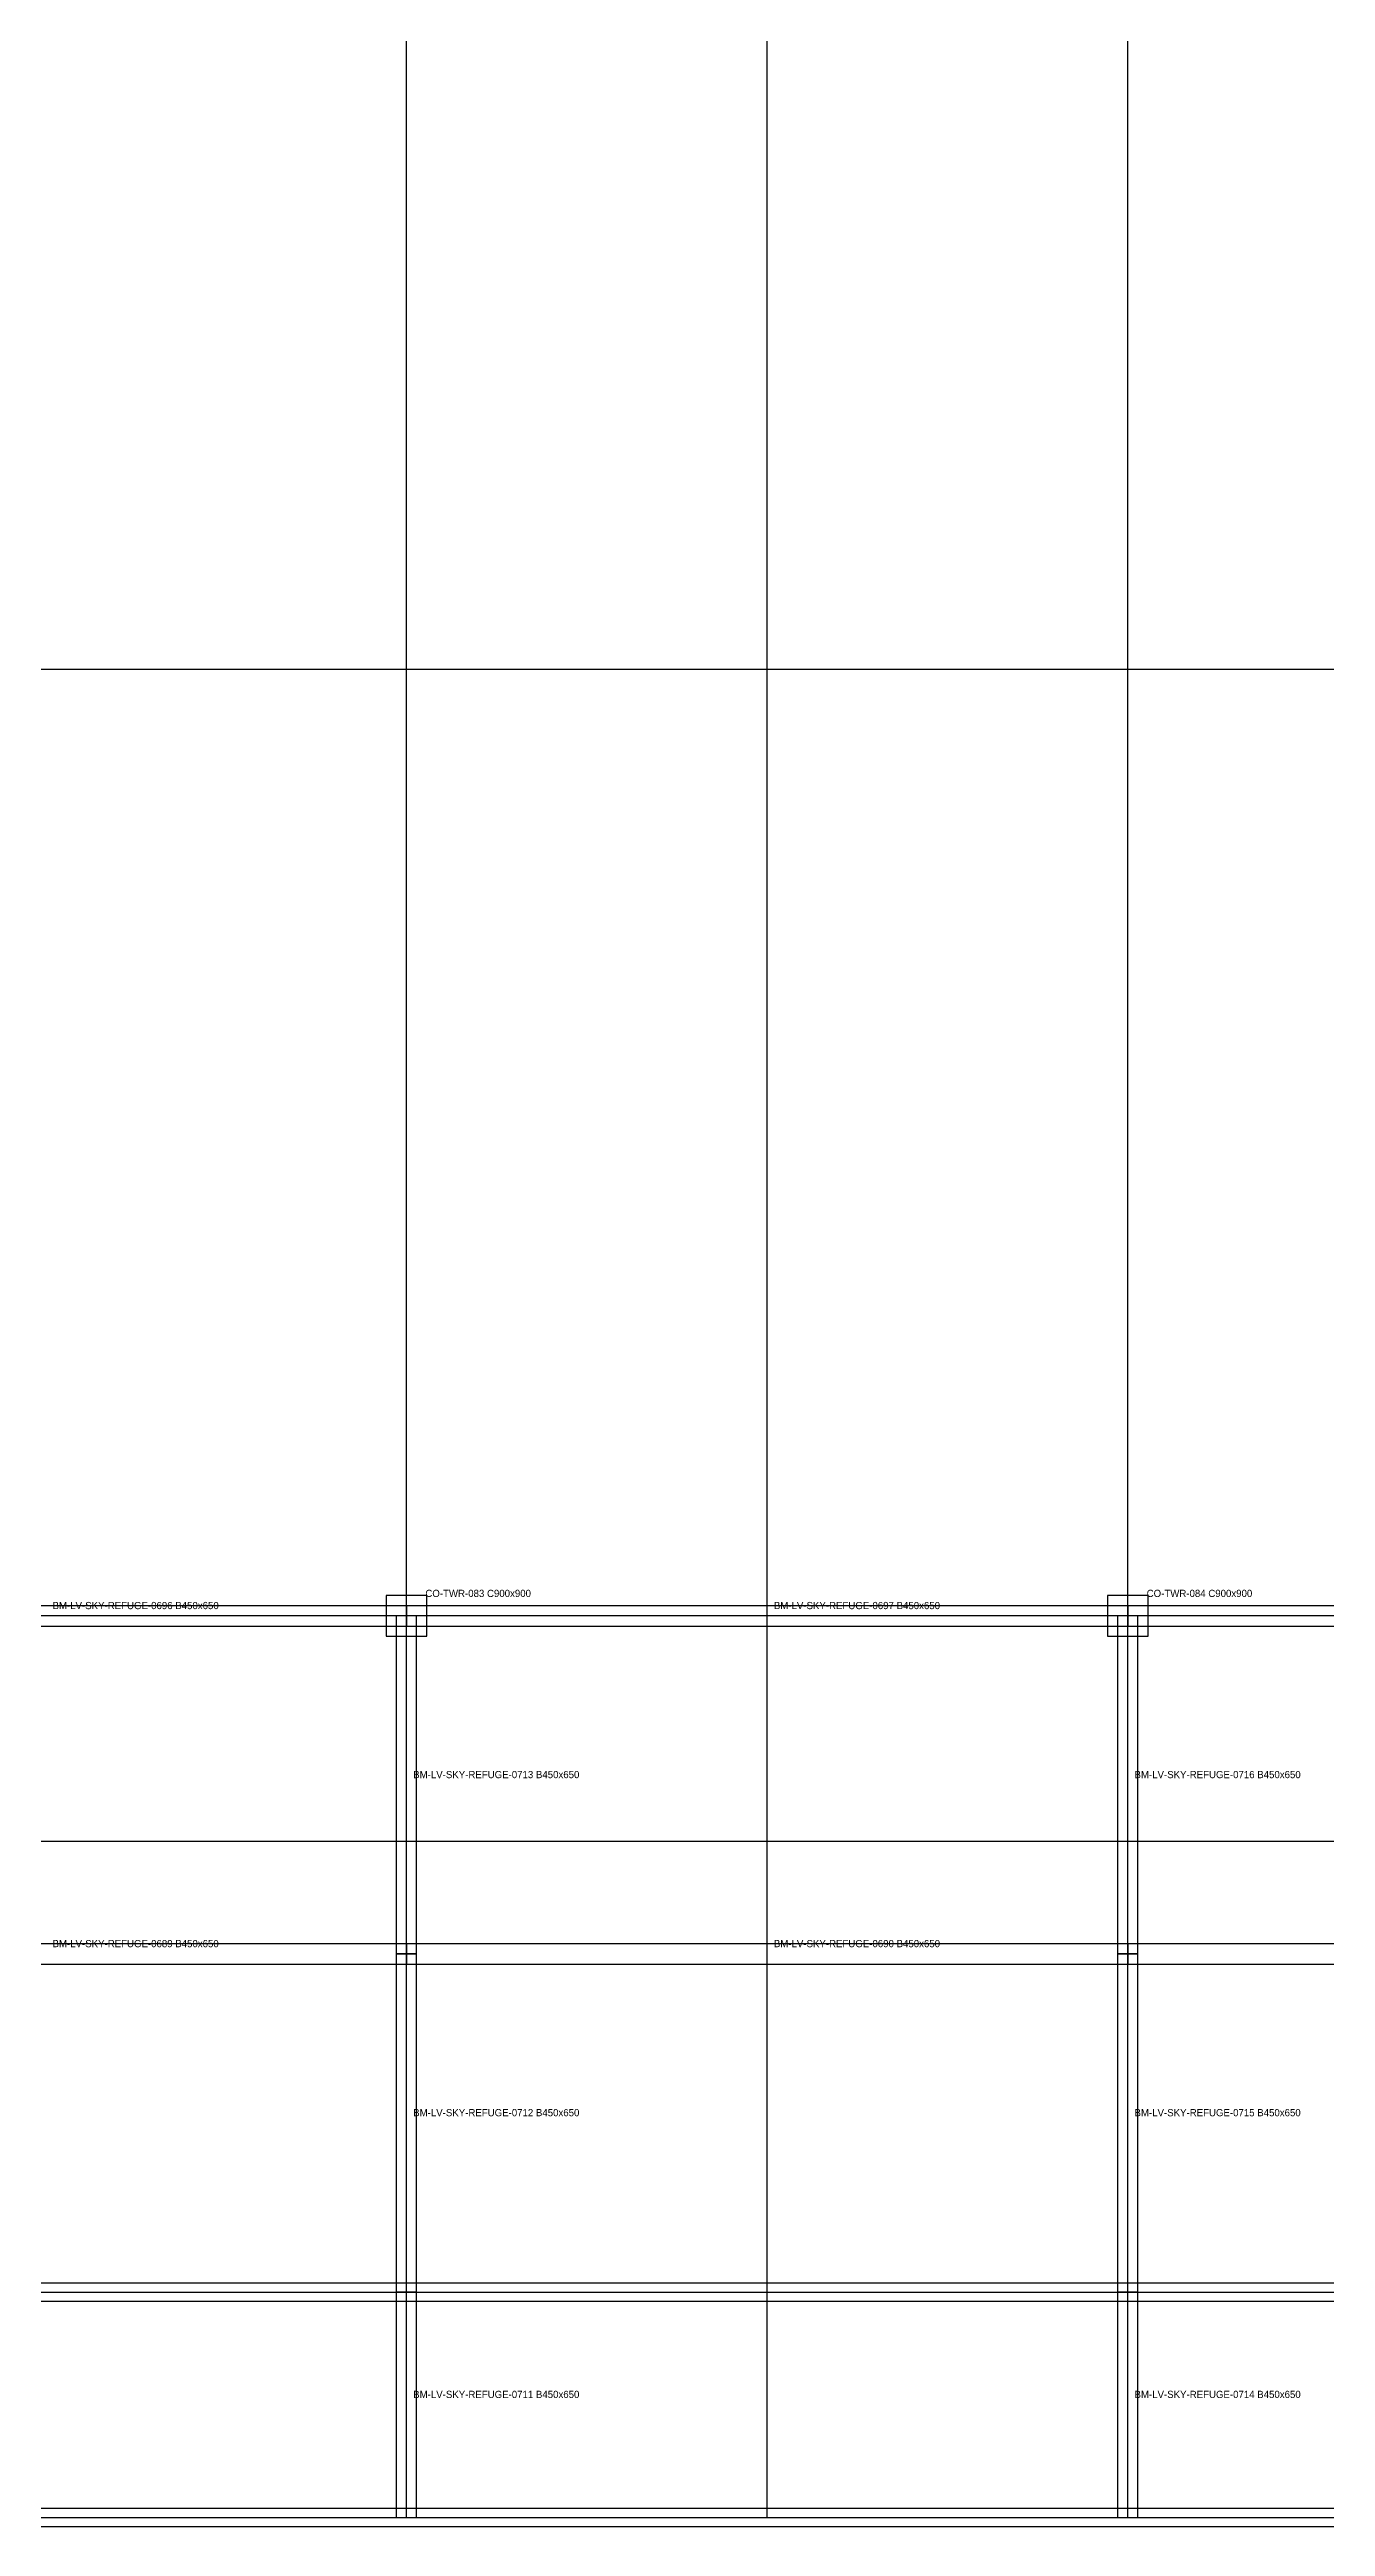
# Model space of a CAD drawing. Header units: millimetres. Extents: x -450 to 227101, y -254450 to 109948.
# Drawn here: x 171084 to 199385, y -254200 to -199251 of the extents above; entities that cross this region are included whole.
import ezdxf

# ---------------------------------------------------------------- set-up
doc = ezdxf.new("R2010")
doc.units = ezdxf.units.MM
for name, color, linetype in [('LV-SKY-REFUGE_BEAM', 5, 'Continuous'), ('LV-SKY-REFUGE_COLUMN', 1, 'Continuous'), ('LV-SKY-REFUGE_GRID', 8, 'Continuous'), ('LV-SKY-REFUGE_SLAB', 7, 'Continuous'), ('LV-SKY-REFUGE_WALL', 3, 'Continuous'), ('TEXT', 7, 'Continuous')]:
    doc.layers.add(name, color=color, linetype=linetype)

msp = doc.modelspace()

# ---------------------------------------------------------------- linework, layer by layer
at = {"layer": 'LV-SKY-REFUGE_BEAM'}
for points in [[(163000, -233775), (163000, -234225), (179000, -234225), (179000, -233775), (163000, -233775)], [(178775, -241500), (179225, -241500), (179225, -234000), (178775, -234000), (178775, -241500)], [(179000, -233775), (179000, -234225), (195000, -234225), (195000, -233775), (179000, -233775)], [(194775, -241500), (195225, -241500), (195225, -234000), (194775, -234000), (194775, -241500)], [(195000, -233775), (195000, -234225), (211000, -234225), (211000, -233775), (195000, -233775)], [(163000, -241275), (163000, -241725), (179000, -241725), (179000, -241275), (163000, -241275)], [(178775, -249000), (179225, -249000), (179225, -241500), (178775, -241500), (178775, -249000)], [(179000, -241275), (179000, -241725), (195000, -241725), (195000, -241275), (179000, -241275)], [(194775, -249000), (195225, -249000), (195225, -241500), (194775, -241500), (194775, -249000)], [(195000, -241275), (195000, -241725), (211000, -241725), (211000, -241275), (195000, -241275)], [(178775, -254000), (179225, -254000), (179225, -249000), (178775, -249000), (178775, -254000)], [(194775, -254000), (195225, -254000), (195225, -249000), (194775, -249000), (194775, -254000)]]:
    msp.add_lwpolyline(points, close=True, dxfattribs=at)
at = {"layer": 'LV-SKY-REFUGE_COLUMN'}
for points in [[(178550, -234450), (179450, -234450), (179450, -233550), (178550, -233550), (178550, -234450)], [(194550, -234450), (195450, -234450), (195450, -233550), (194550, -233550), (194550, -234450)]]:
    msp.add_lwpolyline(points, close=True, dxfattribs=at)
at = {"layer": 'LV-SKY-REFUGE_GRID'}
for points in [[(179000, -254000), (179000, -152000)], [(187000, -254000), (187000, -152000)], [(195000, -254000), (195000, -152000)], [(119000, -213000), (223000, -213000)], [(119000, -239000), (223000, -239000)], [(119000, -249000), (223000, -249000)], [(119000, -254000), (223000, -254000)]]:
    msp.add_lwpolyline(points, dxfattribs=at)
at = {"layer": 'LV-SKY-REFUGE_SLAB'}
msp.add_lwpolyline([(119000, -254000), (223000, -254000), (223000, -234000), (119000, -234000), (119000, -254000)], close=True, dxfattribs=at)
at = {"layer": 'LV-SKY-REFUGE_WALL'}
for points in [[(131000, -248800), (131000, -249200), (211000, -249200), (211000, -248800), (131000, -248800)], [(131000, -253800), (131000, -254200), (211000, -254200), (211000, -253800), (131000, -253800)]]:
    msp.add_lwpolyline(points, close=True, dxfattribs=at)

# ---------------------------------------------------------------- texts
at = {"layer": 'TEXT'}
for s, p in [('CO-TWR-083 C900x900', (179420, -233580)), ('CO-TWR-084 C900x900', (195420, -233580)), ('BM-LV-SKY-REFUGE-0696 B450x650', (171150, -233850)), ('BM-LV-SKY-REFUGE-0697 B450x650', (187150, -233850)), ('BM-LV-SKY-REFUGE-0713 B450x650', (179150, -237600)), ('BM-LV-SKY-REFUGE-0716 B450x650', (195150, -237600)), ('BM-LV-SKY-REFUGE-0689 B450x650', (171150, -241350)), ('BM-LV-SKY-REFUGE-0690 B450x650', (187150, -241350)), ('BM-LV-SKY-REFUGE-0712 B450x650', (179150, -245100)), ('BM-LV-SKY-REFUGE-0715 B450x650', (195150, -245100)), ('BM-LV-SKY-REFUGE-0711 B450x650', (179150, -251350)), ('BM-LV-SKY-REFUGE-0714 B450x650', (195150, -251350))]:
    msp.add_text(s, height=160, dxfattribs=at).set_placement(p)

doc.saveas('drawing.dxf')
